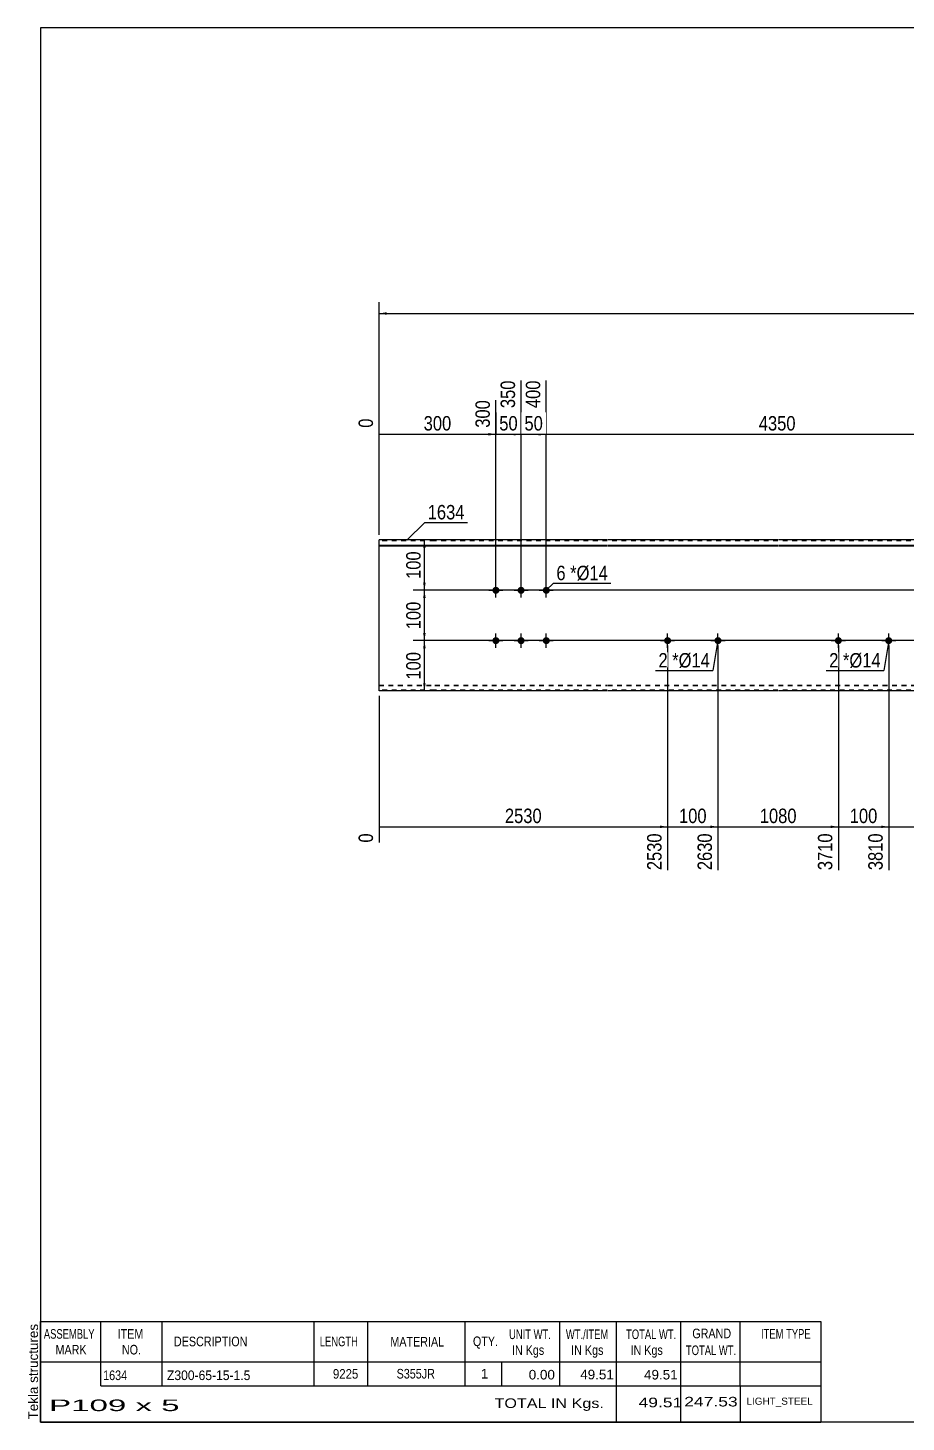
# Model space of a CAD drawing. Header units: millimetres. Extents: x -70 to 333, y -160 to 117.
# Drawn here: x -69.7 to 104.6, y -160.3 to 116.8 of the extents above; entities that cross this region are included whole.
import ezdxf

# ---------------------------------------------------------------- set-up
doc = ezdxf.new("R2010")
doc.units = ezdxf.units.MM
doc.linetypes.add('DXK_LINE_DOT1', pattern=[1.8814, 0.9407, -0.9407])
doc.styles.add('Arial', font='ARIAL.TTF', dxfattribs={"height": 0.2})
doc.styles.add('Arial Narrow', font='ARIALN.TTF', dxfattribs={"height": 0.2})

# ---------------------------------------------------------------- blocks, each defined once
blk = doc.blocks.new('Unknown-629091528-1704')
at = {"color": 5, "linetype": 'Continuous'}
for p, q in [((332.8, 116.75), (-67.2, 116.75)), ((-67.2, 116.75), (-67.2, -160.25)), ((332.8, -160.25), (332.8, 116.75)), ((-67.2, -160.25), (332.8, -160.25))]:
    blk.add_line(p, q, dxfattribs=at)
at = {"color": 174, "linetype": 'Continuous', "style": 'Arial'}
blk.add_text('Tekla structures', height=1.9102, rotation=90, dxfattribs=at).set_placement((-67.7, -159.75))
blk = doc.blocks.new('Part-629091528-1218 - 1203')
at = {"color": 2, "linetype": 'Continuous'}
for p, q in [((0, -15), (0, 15)), ((11, 15), (0, 15)), ((0, 13.94), (11, 13.94)), ((45.29, 15), (11.1, 15)), ((11.1, 13.94), (45.29, 13.94)), ((79.19, 15), (45.39, 15)), ((45.39, 13.94), (79.19, 13.94)), ((113.09, 15), (79.29, 15)), ((79.29, 13.94), (113.09, 13.94)), ((160.8, 15), (113.19, 15)), ((113.19, 13.94), (160.8, 13.94)), ((194.7, 15), (160.9, 15)), ((160.9, 13.94), (194.7, 13.94)), ((218.99, 15), (194.8, 15)), ((194.8, 13.94), (218.99, 13.94)), ((253.29, 15), (219.09, 15)), ((219.09, 13.94), (253.29, 13.94)), ((267.98, 15), (253.39, 15)), ((253.39, 13.94), (267.98, 13.94)), ((267.98, 15), (267.98, -15)), ((0, 13.83), (11, 13.83)), ((11.1, 13.83), (45.29, 13.83)), ((45.39, 13.83), (79.19, 13.83)), ((79.29, 13.83), (113.09, 13.83)), ((113.19, 13.83), (160.8, 13.83)), ((160.9, 13.83), (194.7, 13.83)), ((194.8, 13.83), (218.99, 13.83)), ((219.09, 13.83), (253.29, 13.83)), ((253.39, 13.83), (267.98, 13.83)), ((11, -15), (0, -15)), ((45.29, -15), (11.1, -15)), ((79.19, -15), (45.39, -15)), ((113.09, -15), (79.29, -15)), ((160.8, -15), (113.19, -15)), ((194.7, -15), (160.9, -15)), ((218.99, -15), (194.8, -15)), ((253.29, -15), (219.09, -15)), ((267.98, -15), (253.39, -15))]:
    blk.add_line(p, q, dxfattribs=at)
at = {"color": 7, "linetype": 'DXK_LINE_DOT1'}
for p, q in [((11, 14.85), (0, 14.85)), ((45.29, 14.85), (11.1, 14.85)), ((79.19, 14.85), (45.39, 14.85)), ((113.09, 14.85), (79.29, 14.85)), ((160.8, 14.85), (113.19, 14.85)), ((194.7, 14.85), (160.9, 14.85)), ((218.99, 14.85), (194.8, 14.85)), ((253.29, 14.85), (219.09, 14.85)), ((267.98, 14.85), (253.39, 14.85)), ((0, -13.83), (11, -13.83)), ((11.1, -13.83), (45.29, -13.83)), ((45.39, -13.83), (79.19, -13.83)), ((79.29, -13.83), (113.09, -13.83)), ((113.19, -13.83), (160.8, -13.83)), ((160.9, -13.83), (194.7, -13.83)), ((194.8, -13.83), (218.99, -13.83)), ((219.09, -13.83), (253.29, -13.83)), ((253.39, -13.83), (267.98, -13.83)), ((0, -13.94), (11, -13.94)), ((11, -14.85), (0, -14.85)), ((11.1, -13.94), (45.29, -13.94)), ((45.29, -14.85), (11.1, -14.85)), ((45.39, -13.94), (79.19, -13.94)), ((79.19, -14.85), (45.39, -14.85)), ((79.29, -13.94), (113.09, -13.94)), ((113.09, -14.85), (79.29, -14.85)), ((113.19, -13.94), (160.8, -13.94)), ((160.8, -14.85), (113.19, -14.85)), ((160.9, -13.94), (194.7, -13.94)), ((194.7, -14.85), (160.9, -14.85)), ((194.8, -13.94), (218.99, -13.94)), ((218.99, -14.85), (194.8, -14.85)), ((219.09, -13.94), (253.29, -13.94)), ((253.29, -14.85), (219.09, -14.85)), ((253.39, -13.94), (267.98, -13.94)), ((267.98, -14.85), (253.39, -14.85))]:
    blk.add_line(p, q, dxfattribs=at)
blk = doc.blocks.new('Bolt-629091528-1219 - 1203')
at = {"linetype": 'Continuous'}
for points in [[(57.29, -4.3, -1), (57.29, -5.7, -1)], [(67.29, -4.3, -1), (67.29, -5.7, -1)]]:
    blk.add_hatch(color=3, dxfattribs=at).paths.add_polyline_path(points)
at = {"color": 3, "linetype": 'Continuous'}
for p, q in [((55.89, -5), (58.69, -5)), ((57.29, -6.4), (57.29, -3.6)), ((65.89, -5), (68.69, -5)), ((67.29, -6.4), (67.29, -3.6))]:
    blk.add_line(p, q, dxfattribs=at)
blk = doc.blocks.new('Bolt-629091528-1220 - 1203')
at = {"linetype": 'Continuous'}
for points in [[(91.19, -4.3, -1), (91.19, -5.7, -1)], [(101.19, -4.3, -1), (101.19, -5.7, -1)]]:
    blk.add_hatch(color=3, dxfattribs=at).paths.add_polyline_path(points)
at = {"color": 3, "linetype": 'Continuous'}
for p, q in [((89.79, -5), (92.59, -5)), ((91.19, -6.4), (91.19, -3.6)), ((99.79, -5), (102.59, -5)), ((101.19, -6.4), (101.19, -3.6))]:
    blk.add_line(p, q, dxfattribs=at)
blk = doc.blocks.new('Bolt-629091528-1226 - 1203')
at = {"linetype": 'Continuous'}
for points in [[(22.5, 5, -1), (23.9, 5, -1)], [(27.5, 5, -1), (28.9, 5, -1)], [(32.5, 5, -1), (33.9, 5, -1)], [(22.5, -5, -1), (23.9, -5, -1)], [(27.5, -5, -1), (28.9, -5, -1)], [(32.5, -5, -1), (33.9, -5, -1)]]:
    blk.add_hatch(color=3, dxfattribs=at).paths.add_polyline_path(points)
at = {"color": 3, "linetype": 'Continuous'}
for p, q in [((23.2, 3.6), (23.2, 6.4)), ((28.2, 3.6), (28.2, 6.4)), ((33.2, 3.6), (33.2, 6.4)), ((21.8, 5), (24.6, 5)), ((26.8, 5), (29.6, 5)), ((31.8, 5), (34.6, 5)), ((21.8, -5), (24.6, -5)), ((23.2, -6.4), (23.2, -3.6)), ((26.8, -5), (29.6, -5)), ((28.2, -6.4), (28.2, -3.6)), ((31.8, -5), (34.6, -5)), ((33.2, -6.4), (33.2, -3.6))]:
    blk.add_line(p, q, dxfattribs=at)
blk = doc.blocks.new('StraightDimension-629091528-1368 - 1203')
at = {"linetype": 'Continuous'}
for points in [[(1.5, 59.75), (0, 60), (1.5, 60.25)], [(266.48, 60.25), (267.98, 60), (266.48, 59.75)]]:
    blk.add_hatch(color=7, dxfattribs=at).paths.add_polyline_path(points)
at = {"color": 7, "linetype": 'Continuous'}
for p, q in [((0, 16), (0, 62.25)), ((267.98, 16), (267.98, 62.25)), ((0, 60), (267.98, 60))]:
    blk.add_line(p, q, dxfattribs=at)
at = {"color": 0}
blk.add_wipeout([(138.25, 60.15), (138.25, 64.35), (129.73, 64.35), (129.73, 60.15)], dxfattribs=at)
at = {"color": 3, "style": 'Arial Narrow'}
blk.add_text('9225', height=2.863, dxfattribs=at).set_placement((130.33, 60.75))
blk = doc.blocks.new('StraightDimension-629091528-1307 - 1203')
at = {"linetype": 'Continuous'}
blk.add_hatch(color=7, dxfattribs=at).paths.add_polyline_path([(99.69, -41.75), (101.19, -42), (99.69, -42.25)])
at = {"color": 7, "linetype": 'Continuous'}
for p, q in [((91.19, -6), (91.19, -50.61)), ((101.19, -6), (101.19, -50.61)), ((91.19, -42), (101.19, -42))]:
    blk.add_line(p, q, dxfattribs=at)
at = {"color": 0}
blk.add_wipeout([(99.54, -41.85), (99.54, -37.65), (92.85, -37.65), (92.85, -41.85)], dxfattribs=at)
at = {"color": 3, "style": 'Arial Narrow'}
blk.add_text('100', height=2.863, dxfattribs=at).set_placement((93.45, -41.25))
at = {"color": 0, "linetype": 'Continuous'}
blk.add_wipeout([(100.59, -42.7), (96.39, -42.7), (96.39, -51.21), (100.59, -51.21)], dxfattribs=at)
at = {"color": 3, "linetype": 'Continuous', "style": 'Arial Narrow'}
blk.add_text('3810', height=2.863, rotation=90.0002, dxfattribs=at).set_placement((99.99, -50.61))
blk = doc.blocks.new('StraightDimension-629091528-1265 - 1203')
at = {"linetype": 'Continuous'}
blk.add_hatch(color=7, dxfattribs=at).paths.add_polyline_path([(26.7, 36.25), (28.2, 36), (26.7, 35.75)])
at = {"color": 7, "linetype": 'Continuous'}
for p, q in [((28.2, 6), (28.2, 46.68)), ((23.2, 6), (23.2, 42.78)), ((23.2, 36), (28.2, 36))]:
    blk.add_line(p, q, dxfattribs=at)
at = {"color": 0}
blk.add_wipeout([(28.13, 36.15), (28.13, 40.35), (23.27, 40.35), (23.27, 36.15)], dxfattribs=at)
at = {"color": 0, "linetype": 'Continuous'}
blk.add_wipeout([(27.6, 47.28), (23.4, 47.28), (23.4, 40.6), (27.6, 40.6)], dxfattribs=at)
at = {"color": 3, "linetype": 'Continuous', "style": 'Arial Narrow'}
blk.add_text('350', height=2.863, rotation=90.0002, dxfattribs=at).set_placement((27, 41.2))
at = {"color": 3, "style": 'Arial Narrow'}
blk.add_text('50', height=2.863, dxfattribs=at).set_placement((23.87, 36.75))
blk = doc.blocks.new('StraightDimension-629091528-1263 - 1203')
at = {"linetype": 'Continuous'}
blk.add_hatch(color=7, dxfattribs=at).paths.add_polyline_path([(123.39, 36.25), (124.89, 36), (123.39, 35.75)])
at = {"color": 7, "linetype": 'Continuous'}
for p, q in [((33.2, 6), (33.2, 46.68)), ((124.89, 6), (124.89, 44.61)), ((33.2, 36), (124.89, 36))]:
    blk.add_line(p, q, dxfattribs=at)
at = {"color": 0, "linetype": 'Continuous'}
blk.add_wipeout([(124.29, 45.21), (120.09, 45.21), (120.09, 36.7), (124.29, 36.7)], dxfattribs=at)
at = {"color": 0}
blk.add_wipeout([(83.3, 36.15), (83.3, 40.35), (74.79, 40.35), (74.79, 36.15)], dxfattribs=at)
at = {"color": 3, "linetype": 'Continuous', "style": 'Arial Narrow'}
blk.add_text('4750', height=2.863, rotation=90.0002, dxfattribs=at).set_placement((123.69, 37.3))
at = {"color": 3, "style": 'Arial Narrow'}
blk.add_text('4350', height=2.863, dxfattribs=at).set_placement((75.39, 36.75))
blk = doc.blocks.new('StraightDimension-629091528-1264 - 1203')
at = {"linetype": 'Continuous'}
blk.add_hatch(color=7, dxfattribs=at).paths.add_polyline_path([(31.7, 36.25), (33.2, 36), (31.7, 35.75)])
at = {"color": 7, "linetype": 'Continuous'}
for p, q in [((28.2, 6), (28.2, 46.68)), ((33.2, 6), (33.2, 46.68)), ((28.2, 36), (33.2, 36))]:
    blk.add_line(p, q, dxfattribs=at)
at = {"color": 0}
blk.add_wipeout([(33.13, 36.15), (33.13, 40.35), (28.27, 40.35), (28.27, 36.15)], dxfattribs=at)
at = {"color": 0, "linetype": 'Continuous'}
blk.add_wipeout([(32.6, 47.28), (28.4, 47.28), (28.4, 40.6), (32.6, 40.6)], dxfattribs=at)
at = {"color": 3, "linetype": 'Continuous', "style": 'Arial Narrow'}
blk.add_text('400', height=2.863, rotation=90.0002, dxfattribs=at).set_placement((32, 41.2))
at = {"color": 3, "style": 'Arial Narrow'}
blk.add_text('50', height=2.863, dxfattribs=at).set_placement((28.87, 36.75))
blk = doc.blocks.new('StraightDimension-629091528-1266 - 1203')
at = {"linetype": 'Continuous'}
blk.add_hatch(color=7, dxfattribs=at).paths.add_polyline_path([(21.7, 36.25), (23.2, 36), (21.7, 35.75)])
at = {"color": 7, "linetype": 'Continuous'}
for p, q in [((23.2, 6), (23.2, 42.78)), ((0, 16), (0, 39.13)), ((0, 36), (23.2, 36))]:
    blk.add_line(p, q, dxfattribs=at)
at = {"color": 0, "linetype": 'Continuous'}
for points in [[(22.6, 43.38), (18.4, 43.38), (18.4, 36.7), (22.6, 36.7)], [(-0.6, 39.73), (-4.8, 39.73), (-4.8, 36.7), (-0.6, 36.7)]]:
    blk.add_wipeout(points, dxfattribs=at)
at = {"color": 0}
blk.add_wipeout([(14.94, 36.15), (14.94, 40.35), (8.26, 40.35), (8.26, 36.15)], dxfattribs=at)
at = {"color": 3, "linetype": 'Continuous', "style": 'Arial Narrow'}
for s, height, p in [('300', 2.863, (22, 37.3)), ('0', 2.86, (-1.2, 37.3))]:
    blk.add_text(s, height=height, rotation=90.0002, dxfattribs=at).set_placement(p)
at = {"color": 3, "style": 'Arial Narrow'}
blk.add_text('300', height=2.863, dxfattribs=at).set_placement((8.86, 36.75))
blk = doc.blocks.new('StraightDimension-629091528-1306 - 1203')
at = {"linetype": 'Continuous'}
blk.add_hatch(color=7, dxfattribs=at).paths.add_polyline_path([(137.4, -41.75), (138.9, -42), (137.4, -42.25)])
at = {"color": 7, "linetype": 'Continuous'}
for p, q in [((101.19, -6), (101.19, -50.61)), ((138.9, -6), (138.9, -50.61)), ((101.19, -42), (138.9, -42))]:
    blk.add_line(p, q, dxfattribs=at)
at = {"color": 0}
blk.add_wipeout([(124.3, -41.85), (124.3, -37.65), (115.79, -37.65), (115.79, -41.85)], dxfattribs=at)
at = {"color": 0, "linetype": 'Continuous'}
blk.add_wipeout([(138.3, -42.7), (134.1, -42.7), (134.1, -51.21), (138.3, -51.21)], dxfattribs=at)
at = {"color": 3, "style": 'Arial Narrow'}
blk.add_text('1080', height=2.863, dxfattribs=at).set_placement((116.39, -41.25))
at = {"color": 3, "linetype": 'Continuous', "style": 'Arial Narrow'}
blk.add_text('4890', height=2.863, rotation=90.0002, dxfattribs=at).set_placement((137.7, -50.61))
blk = doc.blocks.new('StraightDimension-629091528-1308 - 1203')
at = {"linetype": 'Continuous'}
blk.add_hatch(color=7, dxfattribs=at).paths.add_polyline_path([(89.69, -41.75), (91.19, -42), (89.69, -42.25)])
at = {"color": 7, "linetype": 'Continuous'}
for p, q in [((67.29, -6), (67.29, -50.61)), ((91.19, -6), (91.19, -50.61)), ((67.29, -42), (91.19, -42))]:
    blk.add_line(p, q, dxfattribs=at)
at = {"color": 0}
blk.add_wipeout([(83.5, -41.85), (83.5, -37.65), (74.99, -37.65), (74.99, -41.85)], dxfattribs=at)
at = {"color": 0, "linetype": 'Continuous'}
blk.add_wipeout([(90.59, -42.7), (86.39, -42.7), (86.39, -51.21), (90.59, -51.21)], dxfattribs=at)
at = {"color": 3, "style": 'Arial Narrow'}
blk.add_text('1080', height=2.863, dxfattribs=at).set_placement((75.59, -41.25))
at = {"color": 3, "linetype": 'Continuous', "style": 'Arial Narrow'}
blk.add_text('3710', height=2.863, rotation=90.0002, dxfattribs=at).set_placement((89.99, -50.61))
blk = doc.blocks.new('StraightDimension-629091528-1309 - 1203')
at = {"linetype": 'Continuous'}
blk.add_hatch(color=7, dxfattribs=at).paths.add_polyline_path([(65.79, -41.75), (67.29, -42), (65.79, -42.25)])
at = {"color": 7, "linetype": 'Continuous'}
for p, q in [((57.29, -6), (57.29, -50.61)), ((67.29, -6), (67.29, -50.61)), ((57.29, -42), (67.29, -42))]:
    blk.add_line(p, q, dxfattribs=at)
at = {"color": 0}
blk.add_wipeout([(65.64, -41.85), (65.64, -37.65), (58.95, -37.65), (58.95, -41.85)], dxfattribs=at)
at = {"color": 3, "style": 'Arial Narrow'}
blk.add_text('100', height=2.863, dxfattribs=at).set_placement((59.55, -41.25))
at = {"color": 0, "linetype": 'Continuous'}
blk.add_wipeout([(66.69, -42.7), (62.49, -42.7), (62.49, -51.21), (66.69, -51.21)], dxfattribs=at)
at = {"color": 3, "linetype": 'Continuous', "style": 'Arial Narrow'}
blk.add_text('2630', height=2.863, rotation=90.0002, dxfattribs=at).set_placement((66.09, -50.61))
blk = doc.blocks.new('StraightDimension-629091528-1310 - 1203')
at = {"linetype": 'Continuous'}
blk.add_hatch(color=7, dxfattribs=at).paths.add_polyline_path([(55.79, -41.75), (57.29, -42), (55.79, -42.25)])
at = {"color": 7, "linetype": 'Continuous'}
for p, q in [((57.29, -6), (57.29, -50.61)), ((0, -16), (0, -45.13)), ((0, -42), (57.29, -42))]:
    blk.add_line(p, q, dxfattribs=at)
at = {"color": 0}
blk.add_wipeout([(32.9, -41.85), (32.9, -37.65), (24.39, -37.65), (24.39, -41.85)], dxfattribs=at)
at = {"color": 0, "linetype": 'Continuous'}
for points in [[(-0.6, -42.7), (-4.8, -42.7), (-4.8, -45.73), (-0.6, -45.73)], [(56.69, -42.7), (52.49, -42.7), (52.49, -51.21), (56.69, -51.21)]]:
    blk.add_wipeout(points, dxfattribs=at)
at = {"color": 3, "style": 'Arial Narrow'}
blk.add_text('2530', height=2.863, dxfattribs=at).set_placement((24.99, -41.25))
at = {"color": 3, "linetype": 'Continuous', "style": 'Arial Narrow'}
for s, height, p in [('0', 2.86, (-1.2, -45.13)), ('2530', 2.863, (56.09, -50.61))]:
    blk.add_text(s, height=height, rotation=90.0002, dxfattribs=at).set_placement(p)
blk = doc.blocks.new('StraightDimension-629091528-1338 - 1203')
at = {"linetype": 'Continuous'}
for points in [[(8.75, 13.5), (9, 15), (9.25, 13.5)], [(9.25, 6.5), (9, 5), (8.75, 6.5)]]:
    blk.add_hatch(color=7, dxfattribs=at).paths.add_polyline_path(points)
at = {"color": 7, "linetype": 'Continuous'}
for p, q in [((22.2, 15), (6.75, 15)), ((9, 5), (9, 15)), ((205.89, 5), (6.75, 5))]:
    blk.add_line(p, q, dxfattribs=at)
at = {"color": 0}
blk.add_wipeout([(8.85, 13.34), (4.65, 13.34), (4.65, 6.66), (8.85, 6.66)], dxfattribs=at)
at = {"color": 3, "style": 'Arial Narrow'}
blk.add_text('100', height=2.863, rotation=90.0002, dxfattribs=at).set_placement((8.25, 7.26))
blk = doc.blocks.new('StraightDimension-629091528-1339 - 1203')
at = {"linetype": 'Continuous'}
for points in [[(8.75, 3.5), (9, 5), (9.25, 3.5)], [(9.25, -3.5), (9, -5), (8.75, -3.5)]]:
    blk.add_hatch(color=7, dxfattribs=at).paths.add_polyline_path(points)
at = {"color": 7, "linetype": 'Continuous'}
for p, q in [((205.89, 5), (6.75, 5)), ((9, -5), (9, 5)), ((205.89, -5), (6.75, -5))]:
    blk.add_line(p, q, dxfattribs=at)
at = {"color": 0}
blk.add_wipeout([(8.85, 3.34), (4.65, 3.34), (4.65, -3.34), (8.85, -3.34)], dxfattribs=at)
at = {"color": 3, "style": 'Arial Narrow'}
blk.add_text('100', height=2.863, rotation=90.0002, dxfattribs=at).set_placement((8.25, -2.74))
blk = doc.blocks.new('StraightDimension-629091528-1340 - 1203')
at = {"linetype": 'Continuous'}
for points in [[(8.75, -6.5), (9, -5), (9.25, -6.5)], [(9.25, -13.5), (9, -15), (8.75, -13.5)]]:
    blk.add_hatch(color=7, dxfattribs=at).paths.add_polyline_path(points)
at = {"color": 7, "linetype": 'Continuous'}
for p, q in [((205.89, -5), (6.75, -5)), ((9, -15), (9, -5)), ((22.2, -15), (6.75, -15))]:
    blk.add_line(p, q, dxfattribs=at)
at = {"color": 0}
blk.add_wipeout([(8.85, -6.66), (4.65, -6.66), (4.65, -13.34), (8.85, -13.34)], dxfattribs=at)
at = {"color": 3, "style": 'Arial Narrow'}
blk.add_text('100', height=2.863, rotation=90.0002, dxfattribs=at).set_placement((8.25, -12.74))
blk = doc.blocks.new('CBS_BOM-629091528-1754')
at = {"color": 7, "linetype": 'Continuous'}
for p, q in [((-67.23, -148.28), (-67.23, -140.28)), ((-67.23, -140.28), (87.69, -140.28)), ((-55.23, -148.28), (-55.23, -140.28)), ((-43.04, -148.28), (-43.04, -140.28)), ((-12.88, -148.28), (-12.88, -140.28)), ((-2.2, -148.28), (-2.2, -140.28)), ((17.12, -148.28), (17.12, -140.28)), ((35.92, -148.28), (35.92, -140.28)), ((47.13, -148.28), (47.13, -140.28)), ((59.92, -148.28), (59.92, -140.28)), ((71.67, -148.28), (71.67, -140.28)), ((87.69, -140.29), (87.69, -148.27)), ((-67.23, -148.28), (87.69, -148.28)), ((-67.23, -153.08), (-67.23, -148.28)), ((-55.23, -153.08), (-55.23, -148.28)), ((-43.04, -153.08), (-43.04, -148.28)), ((-12.88, -153.08), (-12.88, -148.28)), ((-2.2, -153.08), (-2.2, -148.28)), ((17.12, -153.08), (17.12, -148.28)), ((24.38, -153.08), (24.38, -148.28)), ((35.92, -153.08), (35.92, -148.28)), ((47.13, -153.08), (47.13, -148.28)), ((59.92, -153.08), (59.92, -148.28)), ((71.69, -153.08), (71.69, -148.28)), ((87.69, -148.28), (87.69, -153.08)), ((-67.23, -160.28), (-67.23, -153.1)), ((-55.23, -153.08), (87.69, -153.08)), ((47.13, -160.28), (47.13, -153.1)), ((59.92, -160.28), (59.92, -153.1)), ((71.73, -160.28), (71.73, -153.1)), ((87.69, -153.08), (87.69, -160.28)), ((-67.23, -160.28), (87.69, -160.28))]:
    blk.add_line(p, q, dxfattribs=at)
at = {"color": 3, "linetype": 'Continuous', "style": 'Arial'}
for s, height, width, p in [('ASSEMBLY', 1.91, 0.7, (-66.55, -143.71)), ('ITEM', 1.91, 0.8, (-51.9, -143.71)), ('DESCRIPTION', 1.9102, 0.8, (-40.72, -145.21)), ('LENGTH', 1.91, 0.7, (-11.77, -145.21)), ('MATERIAL', 1.91, 0.8, (2.25, -145.26)), ('QTY.', 1.91, 0.8, (18.64, -145.18)), ('UNIT WT.', 1.91, 0.7, (25.81, -143.78)), ('WT./ITEM', 1.91, 0.7, (37.1, -143.78)), ('TOTAL WT.', 1.91, 0.7, (49.04, -143.78)), ('GRAND', 1.91, 0.8, (62.19, -143.62)), ('ITEM TYPE', 1.91, 0.7, (75.83, -143.7)), ('MARK', 1.91, 0.8, (-64.23, -146.84)), ('NO.', 1.91, 0.8, (-51.05, -146.84)), ('IN Kgs', 1.91, 0.8, (26.39, -146.92)), ('IN Kgs', 1.91, 0.8, (38.14, -146.92)), ('IN Kgs', 1.91, 0.8, (49.93, -146.92)), ('TOTAL WT.', 1.91, 0.7, (60.93, -146.96))]:
    blk.add_text(s, height=height, dxfattribs=dict(at, width=width)).set_placement(p)
at = {"color": 7, "linetype": 'Continuous', "style": 'Arial'}
for s, height, width, p in [('1634', 1.91, 0.8, (-54.77, -151.93)), ('Z300-65-15-1.5', 1.9102, 0.9, (-42.1, -151.93)), ('9225', 1.91, 0.85, (-9.16, -151.65)), ('S355JR', 1.91, 0.8, (3.49, -151.62))]:
    blk.add_text(s, height=height, dxfattribs=dict(at, width=width)).set_placement(p)
for s, p in [('1', (20.21, -151.62)), ('0.00', (29.72, -151.81)), ('49.51', (39.94, -151.78)), ('49.51', (52.61, -151.81))]:
    blk.add_text(s, height=1.91, dxfattribs=at).set_placement(p)
at = {"color": 6, "linetype": 'Continuous', "style": 'Arial'}
for s, height, width, p in [('P109 x 5', 2.292, 2.05, (-65.51, -158.09)), ('TOTAL IN Kgs.', 1.9102, 1.2, (22.93, -157.48)), ('49.51', 1.91, 1.3, (51.52, -157.33)), ('247.53', 1.91, 1.3, (60.59, -157.17))]:
    blk.add_text(s, height=height, dxfattribs=dict(at, width=width)).set_placement(p)
blk.add_text('LIGHT_STEEL', height=1.4135, dxfattribs=at).set_placement((72.94, -156.83))
blk = doc.blocks.new('Mark-629091528-1371 - 1203')
at = {"color": 0}
blk.add_wipeout([(16.97, 19.09), (16.97, 22.09), (9.66, 22.09), (9.66, 19.09)], dxfattribs=at)
blk.add_wipeout([(16.97, 19.09), (16.97, 22.09), (9.66, 22.09), (9.66, 19.09)], dxfattribs=at)
at = {"color": 7, "linetype": 'Continuous'}
for p, q in [((5.52, 14.95), (9.06, 18.49)), ((9.06, 18.49), (17.57, 18.49))]:
    blk.add_line(p, q, dxfattribs=at)
at = {"color": 3, "style": 'Arial Narrow'}
blk.add_text('1634', height=2.863, dxfattribs=at).set_placement((9.66, 19.09))
blk = doc.blocks.new('Mark-629091528-1385 - 1203')
at = {"color": 0}
blk.add_wipeout([(57.3, -10.34), (57.3, -7.34), (55.47, -7.34), (55.47, -10.34)], dxfattribs=at)
blk.add_wipeout([(57.3, -10.34), (57.3, -7.34), (55.47, -7.34), (55.47, -10.34)], dxfattribs=at)
blk.add_wipeout([(59.48, -10.34), (59.48, -7.34), (58.2, -7.34), (58.2, -10.34)], dxfattribs=at)
blk.add_wipeout([(59.48, -10.34), (59.48, -7.34), (58.2, -7.34), (58.2, -10.34)], dxfattribs=at)
at = {"color": 3, "style": 'Arial Narrow'}
blk.add_text('2', height=2.86, dxfattribs=at).set_placement((55.47, -10.34))
at = {"color": 0}
blk.add_wipeout([(65.69, -10.34), (65.69, -7.34), (59.48, -7.34), (59.48, -10.34)], dxfattribs=at)
blk.add_wipeout([(65.69, -10.34), (65.69, -7.34), (59.48, -7.34), (59.48, -10.34)], dxfattribs=at)
at = {"color": 7, "linetype": 'Continuous'}
for p in [(67.29, -5), (54.87, -10.94)]:
    blk.add_line(p, (66.29, -10.94), dxfattribs=at)
at = {"color": 3, "style": 'Arial Narrow'}
for s, height, p in [('*', 2.86, (58.2, -10.34)), ('Ø14', 2.863, (59.48, -10.34))]:
    blk.add_text(s, height=height, dxfattribs=at).set_placement(p)
blk = doc.blocks.new('Mark-629091528-1386 - 1203')
at = {"color": 0}
blk.add_wipeout([(91.2, -10.34), (91.2, -7.34), (89.37, -7.34), (89.37, -10.34)], dxfattribs=at)
blk.add_wipeout([(91.2, -10.34), (91.2, -7.34), (89.37, -7.34), (89.37, -10.34)], dxfattribs=at)
blk.add_wipeout([(93.38, -10.34), (93.38, -7.34), (92.1, -7.34), (92.1, -10.34)], dxfattribs=at)
blk.add_wipeout([(93.38, -10.34), (93.38, -7.34), (92.1, -7.34), (92.1, -10.34)], dxfattribs=at)
at = {"color": 3, "style": 'Arial Narrow'}
blk.add_text('2', height=2.86, dxfattribs=at).set_placement((89.37, -10.34))
at = {"color": 0}
blk.add_wipeout([(99.59, -10.34), (99.59, -7.34), (93.38, -7.34), (93.38, -10.34)], dxfattribs=at)
blk.add_wipeout([(99.59, -10.34), (99.59, -7.34), (93.38, -7.34), (93.38, -10.34)], dxfattribs=at)
at = {"color": 7, "linetype": 'Continuous'}
for p in [(101.19, -5), (88.77, -10.94)]:
    blk.add_line(p, (100.19, -10.94), dxfattribs=at)
at = {"color": 3, "style": 'Arial Narrow'}
for s, height, p in [('*', 2.86, (92.1, -10.34)), ('Ø14', 2.863, (93.38, -10.34))]:
    blk.add_text(s, height=height, dxfattribs=at).set_placement(p)
blk = doc.blocks.new('Mark-629091528-1390 - 1203')
at = {"color": 0}
blk.add_wipeout([(37.04, 7.01), (37.04, 10.01), (35.21, 10.01), (35.21, 7.01)], dxfattribs=at)
blk.add_wipeout([(37.04, 7.01), (37.04, 10.01), (35.21, 10.01), (35.21, 7.01)], dxfattribs=at)
at = {"color": 7, "linetype": 'Continuous'}
blk.add_line((33.2, 5), (34.61, 6.41), dxfattribs=at)
at = {"color": 0}
blk.add_wipeout([(39.22, 7.01), (39.22, 10.01), (37.94, 10.01), (37.94, 7.01)], dxfattribs=at)
blk.add_wipeout([(39.22, 7.01), (39.22, 10.01), (37.94, 10.01), (37.94, 7.01)], dxfattribs=at)
at = {"color": 3, "style": 'Arial Narrow'}
blk.add_text('6', height=2.86, dxfattribs=at).set_placement((35.21, 7.01))
at = {"color": 0}
blk.add_wipeout([(45.43, 7.01), (45.43, 10.01), (39.22, 10.01), (39.22, 7.01)], dxfattribs=at)
blk.add_wipeout([(45.43, 7.01), (45.43, 10.01), (39.22, 10.01), (39.22, 7.01)], dxfattribs=at)
at = {"color": 7, "linetype": 'Continuous'}
blk.add_line((34.61, 6.41), (46.03, 6.41), dxfattribs=at)
at = {"color": 3, "style": 'Arial Narrow'}
for s, height, p in [('*', 2.86, (37.94, 7.01)), ('Ø14', 2.863, (39.22, 7.01))]:
    blk.add_text(s, height=height, dxfattribs=at).set_placement(p)

msp = doc.modelspace()

# ---------------------------------------------------------------- block references
for name in ['Unknown-629091528-1704', 'Part-629091528-1218 - 1203', 'Bolt-629091528-1226 - 1203', 'Bolt-629091528-1219 - 1203', 'Bolt-629091528-1220 - 1203', 'CBS_BOM-629091528-1754']:
    msp.add_blockref(name, (0, 0))

# ---------------------------------------------------------------- next in the draw order: block references
for name in ['StraightDimension-629091528-1368 - 1203', 'StraightDimension-629091528-1307 - 1203']:
    msp.add_blockref(name, (0, 0))

# ---------------------------------------------------------------- next in the draw order: block references
for name in ['StraightDimension-629091528-1265 - 1203', 'StraightDimension-629091528-1263 - 1203', 'StraightDimension-629091528-1308 - 1203', 'StraightDimension-629091528-1306 - 1203']:
    msp.add_blockref(name, (0, 0))

# ---------------------------------------------------------------- next in the draw order: block references
for name in ['StraightDimension-629091528-1264 - 1203', 'StraightDimension-629091528-1266 - 1203', 'StraightDimension-629091528-1309 - 1203']:
    msp.add_blockref(name, (0, 0))

# ---------------------------------------------------------------- next in the draw order: block references
for name in ['StraightDimension-629091528-1338 - 1203', 'StraightDimension-629091528-1310 - 1203']:
    msp.add_blockref(name, (0, 0))

# ---------------------------------------------------------------- next in the draw order: block references
for name in ['Mark-629091528-1371 - 1203', 'StraightDimension-629091528-1339 - 1203']:
    msp.add_blockref(name, (0, 0))

# ---------------------------------------------------------------- next in the draw order: block references
for name in ['Mark-629091528-1390 - 1203', 'StraightDimension-629091528-1340 - 1203']:
    msp.add_blockref(name, (0, 0))

# ---------------------------------------------------------------- next in the draw order: block references
for name in ['Mark-629091528-1385 - 1203', 'Mark-629091528-1386 - 1203']:
    msp.add_blockref(name, (0, 0))

doc.saveas('drawing.dxf')
